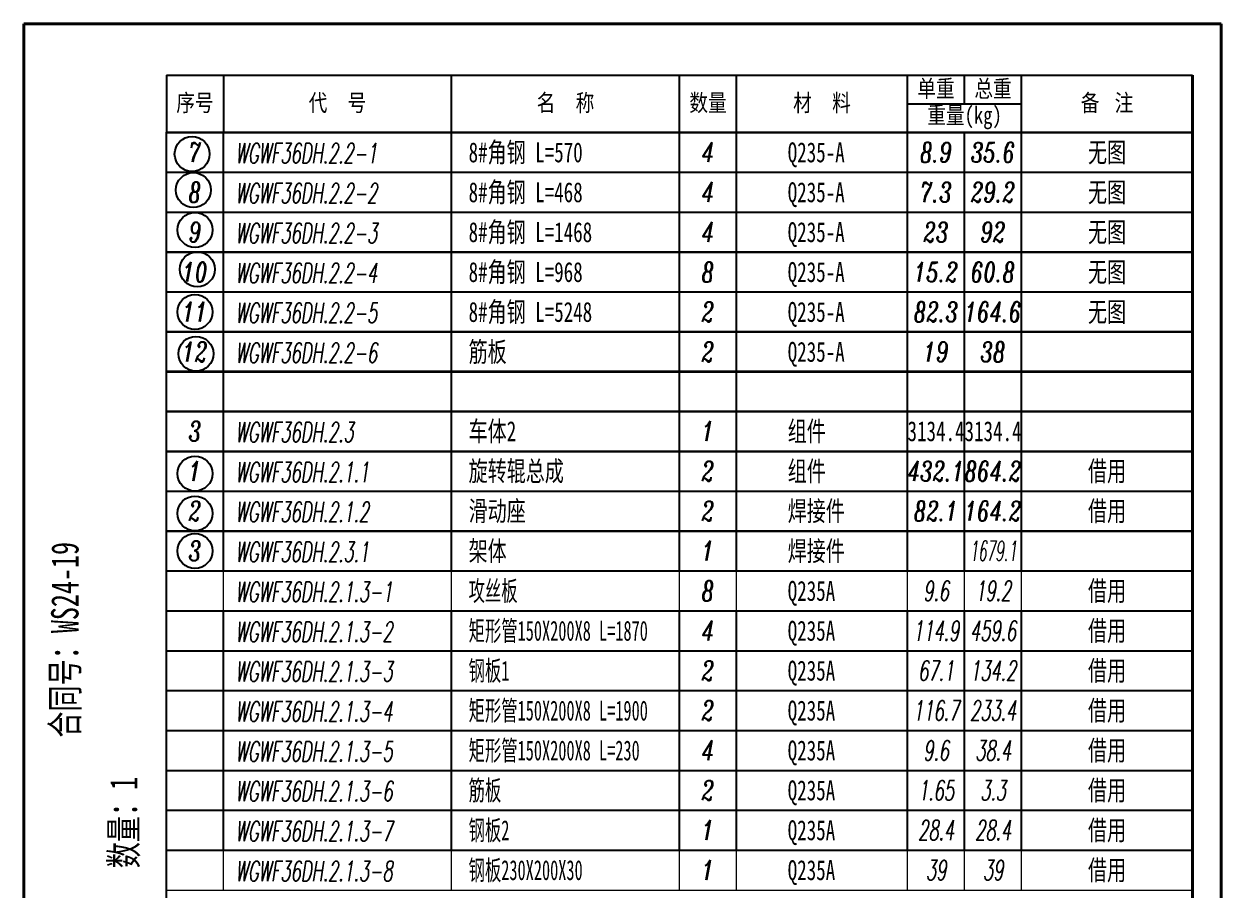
# Model space of a CAD drawing. Header units: millimetres. Extents: x 41246 to 169465, y -141938 to 36614.
# Drawn here: x 156849 to 162099, y -128733 to -124934 of the extents above; entities that cross this region are included whole.
import ezdxf
from ezdxf.enums import TextEntityAlignment as Align

# ---------------------------------------------------------------- set-up
doc = ezdxf.new("R2010")
doc.units = ezdxf.units.MM
doc.layers.add('$TD_AUDIT_GENERATED_(2C4)', color=7, linetype='Continuous', lineweight=40)
doc.layers.add('$TD_AUDIT_GENERATED_(6322E)', color=1, linetype='Continuous', lineweight=13)
for name, color, linetype in [('$TD_AUDIT_GENERATED_(2C5)', 4, 'Continuous'), ('$TD_AUDIT_GENERATED_(2C6)', 3, 'Continuous'), ('$TD_AUDIT_GENERATED_(800E)', 3, 'Continuous')]:
    doc.layers.add(name, color=color, linetype=linetype)
doc.styles.add('$TD_AUDIT_GENERATED_(2C7)', font='italic.shx', dxfattribs={"width": 0.7})
doc.styles.add('$TD_AUDIT_GENERATED_(2C8)', font='', dxfattribs={"width": 0.7})
doc.styles.get("Standard").update_dxf_attribs({"font": '', "width": 0.8})
doc.styles.get('$TD_AUDIT_GENERATED_(2C8)').set_extended_font_data('SimSun')
doc.styles.get('Standard').set_extended_font_data('SimSun')

# ---------------------------------------------------------------- blocks, each defined once
blk = doc.blocks.new('$TD_AUDIT_GENERATED_(327E7)')
for p, q in [((0, 7), (180, 7)), ((0, 0), (0, 7)), ((10, 0), (10, 7)), ((50, 0), (50, 7)), ((90, 0), (90, 7)), ((100, 0), (100, 7)), ((130, 0), (130, 7)), ((140, 0), (140, 7)), ((150, 0), (150, 7)), ((180, 0), (180, 7)), ((0, 0), (180, 0))]:
    blk.add_line(p, q)
at = {"width": 0.7, "flags": 8}
for tag, style, p in [('1', '$TD_AUDIT_GENERATED_(2C7)', (5, 3.5)), ('4', '$TD_AUDIT_GENERATED_(2C7)', (95, 3.5)), ('6', '$TD_AUDIT_GENERATED_(2C7)', (135, 3.5)), ('7', '$TD_AUDIT_GENERATED_(2C7)', (145, 3.5)), ('8', '$TD_AUDIT_GENERATED_(2C8)', (165, 3.5))]:
    blk.add_attdef(tag, text='', height=3.5, dxfattribs=dict(at, style=style)).set_placement(p, align=Align.MIDDLE_CENTER)
at = {"color": 141, "flags": 8}
for tag, style, width, p in [('2', '$TD_AUDIT_GENERATED_(2C7)', 0.6, (13, 3.5)), ('3', '$TD_AUDIT_GENERATED_(2C8)', 0.7, (53, 3.5)), ('5', '$TD_AUDIT_GENERATED_(2C7)', 0.7, (103, 3.5))]:
    blk.add_attdef(tag, text='', height=3.5, dxfattribs=dict(at, style=style, width=width)).set_placement(p, align=Align.MIDDLE_LEFT)
blk = doc.blocks.new('$TD_AUDIT_GENERATED_(327CF)')
for p, q in [((0, 10), (180, 10)), ((0, 10), (0, 0)), ((10, 10), (10, 0)), ((50, 0), (50, 10)), ((90, 0), (90, 10)), ((100, 0), (100, 10)), ((130, 0), (130, 10)), ((140, 5), (140, 10)), ((150, 0), (150, 10)), ((180, 10), (180, 0)), ((130, 5), (150, 5)), ((0, 0), (180, 0))]:
    blk.add_line(p, q)
at = {"char_height": 3, "attachment_point": 5}
for s, insert in [('{\\f\uffbfﾬￌﾣﾤ_GB2312|b0|i0|c134|p49;\\M+5B5A5\\M+5D6D8}', (135, 7.5)), ('{\\f\uffbfﾬￌﾣﾤ_GB2312|b0|i0|c134|p49;\\M+5D7DC\\M+5D6D8}', (145, 7.5)), ('{\\f\uffbfﾬￌﾣﾤ_GB2312|b0|i0|c134|p49;\\M+5D0F2\\M+5BAC5}', (5, 5)), ('{\\f\uffbfﾬￌﾣﾤ_GB2312|b0|i0|c134|p49;\\M+5B4FA    \\M+5BAC5}', (30, 5)), ('{\\f\uffbfﾬￌﾣﾤ_GB2312|b0|i0|c134|p49;\\M+5C3FB    \\M+5B3C6}', (70, 5)), ('{\\f\uffbfﾬￌﾣﾤ_GB2312|b0|i0|c134|p49;\\M+5CAFD\\M+5C1BF}', (95, 5)), ('{\\f\uffbfﾬￌﾣﾤ_GB2312|b0|i0|c134|p49;\\M+5B2C4    \\M+5C1CF}', (115, 5)), ('{\\f\uffbfﾬￌﾣﾤ_GB2312|b0|i0|c134|p49;\\M+5B1B8   \\M+5D7A2}', (165, 5)), ('{\\f\uffbfﾬￌﾣﾤ_GB2312|b0|i0|c134|p49;\\M+5D6D8\\M+5C1BF}(kg)', (140, 2.5))]:
    blk.add_mtext(s, dxfattribs=dict(at, insert=insert))

msp = doc.modelspace()

# ---------------------------------------------------------------- linework, layer by layer
at = {"layer": '$TD_AUDIT_GENERATED_(2C4)'}
for p, q in [((162098.7, -124933.8), (156848.7, -124933.8)), ((156848.7, -124933.8), (156848.7, -132358.8)), ((162098.7, -124933.8), (162098.7, -132358.8)), ((162098.7, -124933.8), (162098.7, -132358.8)), ((162098.7, -124933.8), (162098.7, -132358.8)), ((161973.7, -125158.8), (161973.7, -132233.8))]:
    msp.add_line(p, q, dxfattribs=at)
at = {"layer": '$TD_AUDIT_GENERATED_(2C6)'}
msp.add_line((157473.7, -130833.8), (157473.7, -125408.8), dxfattribs=at)
at = {"layer": '$TD_AUDIT_GENERATED_(800E)'}
for centre in [(157586.2, -125504.4), (157591.8, -125662.7), (157599.2, -125837.6), (157608.7, -126009.9), (157598.7, -126197.1), (157602.9, -126380.8), (157598.7, -126906.2), (157598.7, -127081.2), (157598.7, -127245.7)]:
    msp.add_circle(centre, 76.6, dxfattribs=at)

# ---------------------------------------------------------------- block references
at = {"layer": '$TD_AUDIT_GENERATED_(2C5)', "xscale": 25, "yscale": 25, "zscale": 25}
for p in [(157473.7, -125584.6), (157473.7, -125584.6), (157473.7, -125584.6), (157473.7, -125758.9), (157473.7, -125758.9), (157473.7, -125934.2), (157473.7, -125934.2), (157473.7, -126109.2), (157473.7, -126109.2), (157473.7, -126283.5), (157473.7, -126283.5), (157473.7, -126457.4), (157473.7, -126632.4), (157473.7, -126808.9), (157473.7, -126808.9), (157473.7, -126983.2), (157473.7, -126983.2), (157473.7, -127158.2), (157473.7, -127158.2), (157473.7, -127333.2), (157473.7, -127333.2)]:
    msp.add_blockref('$TD_AUDIT_GENERATED_(327E7)', p, dxfattribs=at)
at = {"layer": '$TD_AUDIT_GENERATED_(2C6)', "xscale": 25, "yscale": 25, "zscale": 25}
msp.add_blockref('$TD_AUDIT_GENERATED_(327CF)', (157473.7, -125408.8), dxfattribs=at)
at = {"layer": '$TD_AUDIT_GENERATED_(6322E)'}
ref = msp.add_blockref('$TD_AUDIT_GENERATED_(327E7)', (157473.7, -127508.2), dxfattribs=dict(at, xscale=24.99987090471146, yscale=24.99987090471146, zscale=24.99987090471146))
ref.add_attrib('2', 'WGWF36DH.2.1.3-1', dxfattribs={"layer": '0', "color": 141, "height": 87.5, "style": '$TD_AUDIT_GENERATED_(2C7)', "width": 0.6, "flags": 8}).set_placement((157776.8, -127424.9), align=Align.MIDDLE_LEFT)
ref.add_attrib('3', '攻丝板', dxfattribs={"layer": '0', "color": 141, "height": 87.5, "style": '$TD_AUDIT_GENERATED_(2C8)', "width": 0.6, "flags": 8}).set_placement((158798.7, -127420.7), align=Align.MIDDLE_LEFT)
ref.add_attrib('4', '8', dxfattribs={"layer": '0', "height": 87.5, "style": '$TD_AUDIT_GENERATED_(2C7)', "width": 0.7, "flags": 8}).set_placement((159848.7, -127420.7), align=Align.MIDDLE_CENTER)
ref.add_attrib('5', 'Q235A', dxfattribs={"layer": '0', "color": 141, "height": 87.5, "style": '$TD_AUDIT_GENERATED_(2C8)', "width": 0.7, "flags": 8}).set_placement((160198.2, -127420.7), align=Align.MIDDLE_LEFT)
ref.add_attrib('6', '9.6', dxfattribs={"layer": '0', "height": 87.5, "style": '$TD_AUDIT_GENERATED_(2C7)', "width": 0.6, "flags": 8}).set_placement((160848.7, -127420.7), align=Align.MIDDLE_CENTER)
ref.add_attrib('7', '19.2', dxfattribs={"layer": '0', "height": 87.5, "style": '$TD_AUDIT_GENERATED_(2C7)', "width": 0.6, "flags": 8}).set_placement((161098.7, -127420.7), align=Align.MIDDLE_CENTER)
ref.add_attrib('8', '借用', dxfattribs={"layer": '0', "height": 87.5, "style": '$TD_AUDIT_GENERATED_(2C8)', "width": 0.7, "flags": 8}).set_placement((161598.7, -127420.7), align=Align.MIDDLE_CENTER)
ref = msp.add_blockref('$TD_AUDIT_GENERATED_(327E7)', (157473.7, -128733.2), dxfattribs=dict(at, xscale=24.99987090471146, yscale=24.99987090471146, zscale=24.99987090471146))
ref.add_attrib('2', 'WGWF36DH.2.1.3-8', dxfattribs={"layer": '0', "color": 141, "height": 87.5, "style": '$TD_AUDIT_GENERATED_(2C7)', "width": 0.6, "flags": 8}).set_placement((157776.8, -128649.9), align=Align.MIDDLE_LEFT)
ref.add_attrib('3', '钢板230X200X30', dxfattribs={"layer": '0', "color": 141, "height": 87.5, "style": '$TD_AUDIT_GENERATED_(2C8)', "width": 0.6, "flags": 8}).set_placement((158798.7, -128645.7), align=Align.MIDDLE_LEFT)
ref.add_attrib('4', '1', dxfattribs={"layer": '0', "height": 87.5, "style": '$TD_AUDIT_GENERATED_(2C7)', "width": 0.7, "flags": 8}).set_placement((159848.7, -128645.7), align=Align.MIDDLE_CENTER)
ref.add_attrib('5', 'Q235A', dxfattribs={"layer": '0', "color": 141, "height": 87.5, "style": '$TD_AUDIT_GENERATED_(2C8)', "width": 0.7, "flags": 8}).set_placement((160198.2, -128645.7), align=Align.MIDDLE_LEFT)
ref.add_attrib('6', '39', dxfattribs={"layer": '0', "height": 87.5, "style": '$TD_AUDIT_GENERATED_(2C7)', "width": 0.6, "flags": 8}).set_placement((160848.7, -128645.7), align=Align.MIDDLE_CENTER)
ref.add_attrib('7', '39', dxfattribs={"layer": '0', "height": 87.5, "style": '$TD_AUDIT_GENERATED_(2C7)', "width": 0.6, "flags": 8}).set_placement((161098.7, -128645.7), align=Align.MIDDLE_CENTER)
ref.add_attrib('8', '借用', dxfattribs={"layer": '0', "height": 87.5, "style": '$TD_AUDIT_GENERATED_(2C8)', "width": 0.7, "flags": 8}).set_placement((161598.7, -128645.7), align=Align.MIDDLE_CENTER)
at = {"layer": '$TD_AUDIT_GENERATED_(800E)'}
ref = msp.add_blockref('$TD_AUDIT_GENERATED_(327E7)', (157473.7, -125584.6), dxfattribs=dict(at, xscale=24.99999943739399, yscale=24.99999943739399, zscale=24.99999943739399))
ref.add_attrib('1', '7', dxfattribs={"layer": '0', "height": 87.5, "style": '$TD_AUDIT_GENERATED_(2C7)', "width": 0.7, "flags": 8}).set_placement((157598.7, -125497.1), align=Align.MIDDLE_CENTER)
ref.add_attrib('2', 'WGWF36DH.2.2-1', dxfattribs={"layer": '0', "color": 141, "height": 87.5, "style": '$TD_AUDIT_GENERATED_(2C7)', "width": 0.6, "flags": 8}).set_placement((157776.8, -125501.3), align=Align.MIDDLE_LEFT)
ref.add_attrib('3', '8#角钢 L=570', dxfattribs={"layer": '0', "color": 141, "height": 87.5, "style": '$TD_AUDIT_GENERATED_(2C8)', "width": 0.7, "flags": 8}).set_placement((158798.7, -125497.1), align=Align.MIDDLE_LEFT)
ref.add_attrib('4', '4', dxfattribs={"layer": '0', "height": 87.5, "style": '$TD_AUDIT_GENERATED_(2C7)', "width": 0.7, "flags": 8}).set_placement((159848.7, -125497.1), align=Align.MIDDLE_CENTER)
ref.add_attrib('5', 'Q235-A', dxfattribs={"layer": '0', "color": 141, "height": 87.5, "style": '$TD_AUDIT_GENERATED_(2C8)', "width": 0.7, "flags": 8}).set_placement((160198.2, -125497.1), align=Align.MIDDLE_LEFT)
ref.add_attrib('6', '8.9', dxfattribs={"layer": '0', "height": 87.5, "style": '$TD_AUDIT_GENERATED_(2C7)', "width": 0.7, "flags": 8}).set_placement((160848.7, -125497.1), align=Align.MIDDLE_CENTER)
ref.add_attrib('7', '35.6', dxfattribs={"layer": '0', "height": 87.5, "style": '$TD_AUDIT_GENERATED_(2C7)', "width": 0.7, "flags": 8}).set_placement((161098.7, -125497.1), align=Align.MIDDLE_CENTER)
ref.add_attrib('8', '无图', dxfattribs={"layer": '0', "height": 87.5, "style": '$TD_AUDIT_GENERATED_(2C8)', "width": 0.7, "flags": 8}).set_placement((161598.7, -125497.1), align=Align.MIDDLE_CENTER)
ref = msp.add_blockref('$TD_AUDIT_GENERATED_(327E7)', (157473.7, -125759.6), dxfattribs=dict(at, xscale=24.99999943739399, yscale=24.99999943739399, zscale=24.99999943739399))
ref.add_attrib('1', '8', dxfattribs={"layer": '0', "height": 87.5, "style": '$TD_AUDIT_GENERATED_(2C7)', "width": 0.7, "flags": 8}).set_placement((157598.7, -125672.1), align=Align.MIDDLE_CENTER)
ref.add_attrib('2', 'WGWF36DH.2.2-2', dxfattribs={"layer": '0', "color": 141, "height": 87.5, "style": '$TD_AUDIT_GENERATED_(2C7)', "width": 0.6, "flags": 8}).set_placement((157776.8, -125676.3), align=Align.MIDDLE_LEFT)
ref.add_attrib('3', '8#角钢 L=468', dxfattribs={"layer": '0', "color": 141, "height": 87.5, "style": '$TD_AUDIT_GENERATED_(2C8)', "width": 0.7, "flags": 8}).set_placement((158798.7, -125672.1), align=Align.MIDDLE_LEFT)
ref.add_attrib('4', '4', dxfattribs={"layer": '0', "height": 87.5, "style": '$TD_AUDIT_GENERATED_(2C7)', "width": 0.7, "flags": 8}).set_placement((159848.7, -125672.1), align=Align.MIDDLE_CENTER)
ref.add_attrib('5', 'Q235-A', dxfattribs={"layer": '0', "color": 141, "height": 87.5, "style": '$TD_AUDIT_GENERATED_(2C8)', "width": 0.7, "flags": 8}).set_placement((160198.2, -125672.1), align=Align.MIDDLE_LEFT)
ref.add_attrib('6', '7.3', dxfattribs={"layer": '0', "height": 87.5, "style": '$TD_AUDIT_GENERATED_(2C7)', "width": 0.7, "flags": 8}).set_placement((160848.7, -125672.1), align=Align.MIDDLE_CENTER)
ref.add_attrib('7', '29.2', dxfattribs={"layer": '0', "height": 87.5, "style": '$TD_AUDIT_GENERATED_(2C7)', "width": 0.7, "flags": 8}).set_placement((161098.7, -125672.1), align=Align.MIDDLE_CENTER)
ref.add_attrib('8', '无图', dxfattribs={"layer": '0', "height": 87.5, "style": '$TD_AUDIT_GENERATED_(2C8)', "width": 0.7, "flags": 8}).set_placement((161598.7, -125672.1), align=Align.MIDDLE_CENTER)
ref = msp.add_blockref('$TD_AUDIT_GENERATED_(327E7)', (157473.7, -125934.6), dxfattribs=dict(at, xscale=24.99999943739399, yscale=24.99999943739399, zscale=24.99999943739399))
ref.add_attrib('1', '9', dxfattribs={"layer": '0', "height": 87.5, "style": '$TD_AUDIT_GENERATED_(2C7)', "width": 0.7, "flags": 8}).set_placement((157598.7, -125847.1), align=Align.MIDDLE_CENTER)
ref.add_attrib('2', 'WGWF36DH.2.2-3', dxfattribs={"layer": '0', "color": 141, "height": 87.5, "style": '$TD_AUDIT_GENERATED_(2C7)', "width": 0.6, "flags": 8}).set_placement((157776.8, -125851.3), align=Align.MIDDLE_LEFT)
ref.add_attrib('3', '8#角钢 L=1468', dxfattribs={"layer": '0', "color": 141, "height": 87.5, "style": '$TD_AUDIT_GENERATED_(2C8)', "width": 0.7, "flags": 8}).set_placement((158798.7, -125847.1), align=Align.MIDDLE_LEFT)
ref.add_attrib('4', '4', dxfattribs={"layer": '0', "height": 87.5, "style": '$TD_AUDIT_GENERATED_(2C7)', "width": 0.7, "flags": 8}).set_placement((159848.7, -125847.1), align=Align.MIDDLE_CENTER)
ref.add_attrib('5', 'Q235-A', dxfattribs={"layer": '0', "color": 141, "height": 87.5, "style": '$TD_AUDIT_GENERATED_(2C8)', "width": 0.7, "flags": 8}).set_placement((160198.2, -125847.1), align=Align.MIDDLE_LEFT)
ref.add_attrib('6', '23', dxfattribs={"layer": '0', "height": 87.5, "style": '$TD_AUDIT_GENERATED_(2C7)', "width": 0.7, "flags": 8}).set_placement((160848.7, -125847.1), align=Align.MIDDLE_CENTER)
ref.add_attrib('7', '92', dxfattribs={"layer": '0', "height": 87.5, "style": '$TD_AUDIT_GENERATED_(2C7)', "width": 0.7, "flags": 8}).set_placement((161098.7, -125847.1), align=Align.MIDDLE_CENTER)
ref.add_attrib('8', '无图', dxfattribs={"layer": '0', "height": 87.5, "style": '$TD_AUDIT_GENERATED_(2C8)', "width": 0.7, "flags": 8}).set_placement((161598.7, -125847.1), align=Align.MIDDLE_CENTER)
ref = msp.add_blockref('$TD_AUDIT_GENERATED_(327E7)', (157473.7, -126109.6), dxfattribs=dict(at, xscale=24.99999943739399, yscale=24.99999943739399, zscale=24.99999943739399))
ref.add_attrib('1', '10', dxfattribs={"layer": '0', "height": 87.5, "style": '$TD_AUDIT_GENERATED_(2C7)', "width": 0.7, "flags": 8}).set_placement((157598.7, -126022.1), align=Align.MIDDLE_CENTER)
ref.add_attrib('2', 'WGWF36DH.2.2-4', dxfattribs={"layer": '0', "color": 141, "height": 87.5, "style": '$TD_AUDIT_GENERATED_(2C7)', "width": 0.6, "flags": 8}).set_placement((157776.8, -126026.3), align=Align.MIDDLE_LEFT)
ref.add_attrib('3', '8#角钢 L=968', dxfattribs={"layer": '0', "color": 141, "height": 87.5, "style": '$TD_AUDIT_GENERATED_(2C8)', "width": 0.7, "flags": 8}).set_placement((158798.7, -126022.1), align=Align.MIDDLE_LEFT)
ref.add_attrib('4', '8', dxfattribs={"layer": '0', "height": 87.5, "style": '$TD_AUDIT_GENERATED_(2C7)', "width": 0.7, "flags": 8}).set_placement((159848.7, -126022.1), align=Align.MIDDLE_CENTER)
ref.add_attrib('5', 'Q235-A', dxfattribs={"layer": '0', "color": 141, "height": 87.5, "style": '$TD_AUDIT_GENERATED_(2C8)', "width": 0.7, "flags": 8}).set_placement((160198.2, -126022.1), align=Align.MIDDLE_LEFT)
ref.add_attrib('6', '15.2', dxfattribs={"layer": '0', "height": 87.5, "style": '$TD_AUDIT_GENERATED_(2C7)', "width": 0.7, "flags": 8}).set_placement((160848.7, -126022.1), align=Align.MIDDLE_CENTER)
ref.add_attrib('7', '60.8', dxfattribs={"layer": '0', "height": 87.5, "style": '$TD_AUDIT_GENERATED_(2C7)', "width": 0.7, "flags": 8}).set_placement((161098.7, -126022.1), align=Align.MIDDLE_CENTER)
ref.add_attrib('8', '无图', dxfattribs={"layer": '0', "height": 87.5, "style": '$TD_AUDIT_GENERATED_(2C8)', "width": 0.7, "flags": 8}).set_placement((161598.7, -126022.1), align=Align.MIDDLE_CENTER)
ref = msp.add_blockref('$TD_AUDIT_GENERATED_(327E7)', (157473.7, -126284.6), dxfattribs=dict(at, xscale=24.99999943739399, yscale=24.99999943739399, zscale=24.99999943739399))
ref.add_attrib('1', '11', dxfattribs={"layer": '0', "height": 87.5, "style": '$TD_AUDIT_GENERATED_(2C7)', "width": 0.7, "flags": 8}).set_placement((157598.7, -126197.1), align=Align.MIDDLE_CENTER)
ref.add_attrib('2', 'WGWF36DH.2.2-5', dxfattribs={"layer": '0', "color": 141, "height": 87.5, "style": '$TD_AUDIT_GENERATED_(2C7)', "width": 0.6, "flags": 8}).set_placement((157776.8, -126201.3), align=Align.MIDDLE_LEFT)
ref.add_attrib('3', '8#角钢 L=5248', dxfattribs={"layer": '0', "color": 141, "height": 87.5, "style": '$TD_AUDIT_GENERATED_(2C8)', "width": 0.7, "flags": 8}).set_placement((158798.7, -126197.1), align=Align.MIDDLE_LEFT)
ref.add_attrib('4', '2', dxfattribs={"layer": '0', "height": 87.5, "style": '$TD_AUDIT_GENERATED_(2C7)', "width": 0.7, "flags": 8}).set_placement((159848.7, -126197.1), align=Align.MIDDLE_CENTER)
ref.add_attrib('5', 'Q235-A', dxfattribs={"layer": '0', "color": 141, "height": 87.5, "style": '$TD_AUDIT_GENERATED_(2C8)', "width": 0.7, "flags": 8}).set_placement((160198.2, -126197.1), align=Align.MIDDLE_LEFT)
ref.add_attrib('6', '82.3', dxfattribs={"layer": '0', "height": 87.5, "style": '$TD_AUDIT_GENERATED_(2C7)', "width": 0.7, "flags": 8}).set_placement((160848.7, -126197.1), align=Align.MIDDLE_CENTER)
ref.add_attrib('7', '164.6', dxfattribs={"layer": '0', "height": 87.5, "style": '$TD_AUDIT_GENERATED_(2C7)', "width": 0.7, "flags": 8}).set_placement((161098.7, -126197.1), align=Align.MIDDLE_CENTER)
ref.add_attrib('8', '无图', dxfattribs={"layer": '0', "height": 87.5, "style": '$TD_AUDIT_GENERATED_(2C8)', "width": 0.7, "flags": 8}).set_placement((161598.7, -126197.1), align=Align.MIDDLE_CENTER)
ref = msp.add_blockref('$TD_AUDIT_GENERATED_(327E7)', (157473.7, -126459.6), dxfattribs=dict(at, xscale=24.99999943739399, yscale=24.99999943739399, zscale=24.99999943739399))
ref.add_attrib('1', '12', dxfattribs={"layer": '0', "height": 87.5, "style": '$TD_AUDIT_GENERATED_(2C7)', "width": 0.7, "flags": 8}).set_placement((157598.7, -126372.1), align=Align.MIDDLE_CENTER)
ref.add_attrib('2', 'WGWF36DH.2.2-6', dxfattribs={"layer": '0', "color": 141, "height": 87.5, "style": '$TD_AUDIT_GENERATED_(2C7)', "width": 0.6, "flags": 8}).set_placement((157776.8, -126376.3), align=Align.MIDDLE_LEFT)
ref.add_attrib('3', '筋板', dxfattribs={"layer": '0', "color": 141, "height": 87.5, "style": '$TD_AUDIT_GENERATED_(2C8)', "width": 0.7, "flags": 8}).set_placement((158798.7, -126372.1), align=Align.MIDDLE_LEFT)
ref.add_attrib('4', '2', dxfattribs={"layer": '0', "height": 87.5, "style": '$TD_AUDIT_GENERATED_(2C7)', "width": 0.7, "flags": 8}).set_placement((159848.7, -126372.1), align=Align.MIDDLE_CENTER)
ref.add_attrib('5', 'Q235-A', dxfattribs={"layer": '0', "color": 141, "height": 87.5, "style": '$TD_AUDIT_GENERATED_(2C8)', "width": 0.7, "flags": 8}).set_placement((160198.2, -126372.1), align=Align.MIDDLE_LEFT)
ref.add_attrib('6', '19', dxfattribs={"layer": '0', "height": 87.5, "style": '$TD_AUDIT_GENERATED_(2C7)', "width": 0.7, "flags": 8}).set_placement((160848.7, -126372.1), align=Align.MIDDLE_CENTER)
ref.add_attrib('7', '38', dxfattribs={"layer": '0', "height": 87.5, "style": '$TD_AUDIT_GENERATED_(2C7)', "width": 0.7, "flags": 8}).set_placement((161098.7, -126372.1), align=Align.MIDDLE_CENTER)
ref = msp.add_blockref('$TD_AUDIT_GENERATED_(327E7)', (157473.7, -126807.8), dxfattribs=dict(at, xscale=24.99999992873444, yscale=24.99999992873444, zscale=24.99999992873444))
ref.add_attrib('1', '3', dxfattribs={"layer": '0', "height": 87.5, "style": '$TD_AUDIT_GENERATED_(2C7)', "width": 0.7, "flags": 8}).set_placement((157598.7, -126720.3), align=Align.MIDDLE_CENTER)
ref.add_attrib('2', 'WGWF36DH.2.3', dxfattribs={"layer": '0', "color": 141, "height": 87.5, "style": '$TD_AUDIT_GENERATED_(2C7)', "width": 0.6, "flags": 8}).set_placement((157776.8, -126724.5), align=Align.MIDDLE_LEFT)
ref.add_attrib('3', '车体2', dxfattribs={"layer": '0', "color": 141, "height": 87.5, "style": '$TD_AUDIT_GENERATED_(2C8)', "width": 0.7, "flags": 8}).set_placement((158798.7, -126720.3), align=Align.MIDDLE_LEFT)
ref.add_attrib('4', '1', dxfattribs={"layer": '0', "height": 87.5, "style": '$TD_AUDIT_GENERATED_(2C7)', "width": 0.7, "flags": 8}).set_placement((159848.7, -126720.3), align=Align.MIDDLE_CENTER)
ref.add_attrib('5', '组件', dxfattribs={"layer": '0', "color": 141, "height": 87.5, "style": '$TD_AUDIT_GENERATED_(2C8)', "width": 0.7, "flags": 8}).set_placement((160198.3, -126720.3), align=Align.MIDDLE_LEFT)
ref.add_attrib('6', '3134.4', dxfattribs={"layer": '0', "height": 87.5, "style": '$TD_AUDIT_GENERATED_(2C8)', "width": 0.7, "flags": 8}).set_placement((160848.7, -126720.3), align=Align.MIDDLE_CENTER)
ref.add_attrib('7', '3134.4', dxfattribs={"layer": '0', "height": 87.5, "style": '$TD_AUDIT_GENERATED_(2C8)', "width": 0.7, "flags": 8}).set_placement((161098.7, -126720.3), align=Align.MIDDLE_CENTER)
ref = msp.add_blockref('$TD_AUDIT_GENERATED_(327E7)', (157473.7, -126982.8), dxfattribs=dict(at, xscale=24.99999992873448, yscale=24.99999992873448, zscale=24.99999992873448))
ref.add_attrib('1', '1', dxfattribs={"layer": '0', "height": 87.5, "style": '$TD_AUDIT_GENERATED_(2C7)', "width": 0.7, "flags": 8}).set_placement((157598.7, -126895.3), align=Align.MIDDLE_CENTER)
ref.add_attrib('2', 'WGWF36DH.2.1.1', dxfattribs={"layer": '0', "color": 141, "height": 87.5, "style": '$TD_AUDIT_GENERATED_(2C7)', "width": 0.6, "flags": 8}).set_placement((157776.8, -126899.5), align=Align.MIDDLE_LEFT)
ref.add_attrib('3', '旋转辊总成', dxfattribs={"layer": '0', "color": 141, "height": 87.5, "style": '$TD_AUDIT_GENERATED_(2C8)', "width": 0.7, "flags": 8}).set_placement((158798.7, -126895.3), align=Align.MIDDLE_LEFT)
ref.add_attrib('4', '2', dxfattribs={"layer": '0', "height": 87.5, "style": '$TD_AUDIT_GENERATED_(2C7)', "width": 0.7, "flags": 8}).set_placement((159848.7, -126895.3), align=Align.MIDDLE_CENTER)
ref.add_attrib('5', '组件', dxfattribs={"layer": '0', "color": 141, "height": 87.5, "style": '$TD_AUDIT_GENERATED_(2C8)', "width": 0.7, "flags": 8}).set_placement((160198.3, -126895.3), align=Align.MIDDLE_LEFT)
ref.add_attrib('6', '432.1', dxfattribs={"layer": '0', "height": 87.5, "style": '$TD_AUDIT_GENERATED_(2C7)', "width": 0.7, "flags": 8}).set_placement((160848.7, -126895.3), align=Align.MIDDLE_CENTER)
ref.add_attrib('7', '864.2', dxfattribs={"layer": '0', "height": 87.5, "style": '$TD_AUDIT_GENERATED_(2C7)', "width": 0.7, "flags": 8}).set_placement((161098.7, -126895.3), align=Align.MIDDLE_CENTER)
ref.add_attrib('8', '借用', dxfattribs={"layer": '0', "height": 87.5, "style": '$TD_AUDIT_GENERATED_(2C8)', "width": 0.7, "flags": 8}).set_placement((161598.7, -126895.3), align=Align.MIDDLE_CENTER)
ref = msp.add_blockref('$TD_AUDIT_GENERATED_(327E7)', (157473.7, -127157.8), dxfattribs=dict(at, xscale=24.99999992873448, yscale=24.99999992873448, zscale=24.99999992873448))
ref.add_attrib('1', '2', dxfattribs={"layer": '0', "height": 87.5, "style": '$TD_AUDIT_GENERATED_(2C7)', "width": 0.7, "flags": 8}).set_placement((157598.7, -127070.3), align=Align.MIDDLE_CENTER)
ref.add_attrib('2', 'WGWF36DH.2.1.2', dxfattribs={"layer": '0', "color": 141, "height": 87.5, "style": '$TD_AUDIT_GENERATED_(2C7)', "width": 0.6, "flags": 8}).set_placement((157776.8, -127074.5), align=Align.MIDDLE_LEFT)
ref.add_attrib('3', '滑动座', dxfattribs={"layer": '0', "color": 141, "height": 87.5, "style": '$TD_AUDIT_GENERATED_(2C8)', "width": 0.7, "flags": 8}).set_placement((158798.7, -127070.3), align=Align.MIDDLE_LEFT)
ref.add_attrib('4', '2', dxfattribs={"layer": '0', "height": 87.5, "style": '$TD_AUDIT_GENERATED_(2C7)', "width": 0.7, "flags": 8}).set_placement((159848.7, -127070.3), align=Align.MIDDLE_CENTER)
ref.add_attrib('5', '焊接件', dxfattribs={"layer": '0', "color": 141, "height": 87.5, "style": '$TD_AUDIT_GENERATED_(2C8)', "width": 0.7, "flags": 8}).set_placement((160198.3, -127070.3), align=Align.MIDDLE_LEFT)
ref.add_attrib('6', '82.1', dxfattribs={"layer": '0', "height": 87.5, "style": '$TD_AUDIT_GENERATED_(2C7)', "width": 0.7, "flags": 8}).set_placement((160848.7, -127070.3), align=Align.MIDDLE_CENTER)
ref.add_attrib('7', '164.2', dxfattribs={"layer": '0', "height": 87.5, "style": '$TD_AUDIT_GENERATED_(2C7)', "width": 0.7, "flags": 8}).set_placement((161098.7, -127070.3), align=Align.MIDDLE_CENTER)
ref.add_attrib('8', '借用', dxfattribs={"layer": '0', "height": 87.5, "style": '$TD_AUDIT_GENERATED_(2C8)', "width": 0.7, "flags": 8}).set_placement((161598.7, -127070.3), align=Align.MIDDLE_CENTER)
ref = msp.add_blockref('$TD_AUDIT_GENERATED_(327E7)', (157473.7, -127333.2), dxfattribs=dict(at, xscale=24.99999992873448, yscale=24.99999992873448, zscale=24.99999992873448))
ref.add_attrib('1', '3', dxfattribs={"layer": '0', "height": 87.5, "style": '$TD_AUDIT_GENERATED_(2C7)', "width": 0.7, "flags": 8}).set_placement((157598.7, -127245.7), align=Align.MIDDLE_CENTER)
ref.add_attrib('2', 'WGWF36DH.2.3.1', dxfattribs={"layer": '0', "color": 141, "height": 87.5, "style": '$TD_AUDIT_GENERATED_(2C7)', "width": 0.6, "flags": 8}).set_placement((157776.8, -127249.9), align=Align.MIDDLE_LEFT)
ref.add_attrib('3', '架体', dxfattribs={"layer": '0', "color": 141, "height": 87.5, "style": '$TD_AUDIT_GENERATED_(2C8)', "width": 0.7, "flags": 8}).set_placement((158798.7, -127245.7), align=Align.MIDDLE_LEFT)
ref.add_attrib('4', '1', dxfattribs={"layer": '0', "height": 87.5, "style": '$TD_AUDIT_GENERATED_(2C7)', "width": 0.7, "flags": 8}).set_placement((159848.7, -127245.7), align=Align.MIDDLE_CENTER)
ref.add_attrib('5', '焊接件', dxfattribs={"layer": '0', "color": 141, "height": 87.5, "style": '$TD_AUDIT_GENERATED_(2C8)', "width": 0.7, "flags": 8}).set_placement((160198.2, -127245.7), align=Align.MIDDLE_LEFT)
ref.add_attrib('7', '1679.1', dxfattribs={"layer": '0', "height": 87.5, "style": '$TD_AUDIT_GENERATED_(2C7)', "width": 0.5, "flags": 8}).set_placement((161098.7, -127245.7), align=Align.MIDDLE_CENTER)
ref = msp.add_blockref('$TD_AUDIT_GENERATED_(327E7)', (157473.7, -127683.2), dxfattribs=dict(at, xscale=24.99987090471146, yscale=24.99987090471146, zscale=24.99987090471146))
ref.add_attrib('2', 'WGWF36DH.2.1.3-2', dxfattribs={"layer": '0', "color": 141, "height": 87.5, "style": '$TD_AUDIT_GENERATED_(2C7)', "width": 0.6, "flags": 8}).set_placement((157776.8, -127599.9), align=Align.MIDDLE_LEFT)
ref.add_attrib('3', '矩形管150X200X8 L=1870', dxfattribs={"layer": '0', "color": 141, "height": 87.5, "style": '$TD_AUDIT_GENERATED_(2C8)', "width": 0.6, "flags": 8}).set_placement((158798.7, -127595.7), align=Align.MIDDLE_LEFT)
ref.add_attrib('4', '4', dxfattribs={"layer": '0', "height": 87.5, "style": '$TD_AUDIT_GENERATED_(2C7)', "width": 0.7, "flags": 8}).set_placement((159848.7, -127595.7), align=Align.MIDDLE_CENTER)
ref.add_attrib('5', 'Q235A', dxfattribs={"layer": '0', "color": 141, "height": 87.5, "style": '$TD_AUDIT_GENERATED_(2C8)', "width": 0.7, "flags": 8}).set_placement((160198.2, -127595.7), align=Align.MIDDLE_LEFT)
ref.add_attrib('6', '114.9', dxfattribs={"layer": '0', "height": 87.5, "style": '$TD_AUDIT_GENERATED_(2C7)', "width": 0.6, "flags": 8}).set_placement((160848.7, -127595.7), align=Align.MIDDLE_CENTER)
ref.add_attrib('7', '459.6', dxfattribs={"layer": '0', "height": 87.5, "style": '$TD_AUDIT_GENERATED_(2C7)', "width": 0.6, "flags": 8}).set_placement((161098.7, -127595.7), align=Align.MIDDLE_CENTER)
ref.add_attrib('8', '借用', dxfattribs={"layer": '0', "height": 87.5, "style": '$TD_AUDIT_GENERATED_(2C8)', "width": 0.7, "flags": 8}).set_placement((161598.7, -127595.7), align=Align.MIDDLE_CENTER)
ref = msp.add_blockref('$TD_AUDIT_GENERATED_(327E7)', (157473.7, -127858.2), dxfattribs=dict(at, xscale=24.99987090471146, yscale=24.99987090471146, zscale=24.99987090471146))
ref.add_attrib('2', 'WGWF36DH.2.1.3-3', dxfattribs={"layer": '0', "color": 141, "height": 87.5, "style": '$TD_AUDIT_GENERATED_(2C7)', "width": 0.6, "flags": 8}).set_placement((157776.8, -127774.9), align=Align.MIDDLE_LEFT)
ref.add_attrib('3', '钢板1', dxfattribs={"layer": '0', "color": 141, "height": 87.5, "style": '$TD_AUDIT_GENERATED_(2C8)', "width": 0.6, "flags": 8}).set_placement((158798.7, -127770.7), align=Align.MIDDLE_LEFT)
ref.add_attrib('4', '2', dxfattribs={"layer": '0', "height": 87.5, "style": '$TD_AUDIT_GENERATED_(2C7)', "width": 0.7, "flags": 8}).set_placement((159848.7, -127770.7), align=Align.MIDDLE_CENTER)
ref.add_attrib('5', 'Q235A', dxfattribs={"layer": '0', "color": 141, "height": 87.5, "style": '$TD_AUDIT_GENERATED_(2C8)', "width": 0.7, "flags": 8}).set_placement((160198.2, -127770.7), align=Align.MIDDLE_LEFT)
ref.add_attrib('6', '67.1', dxfattribs={"layer": '0', "height": 87.5, "style": '$TD_AUDIT_GENERATED_(2C7)', "width": 0.6, "flags": 8}).set_placement((160848.7, -127770.7), align=Align.MIDDLE_CENTER)
ref.add_attrib('7', '134.2', dxfattribs={"layer": '0', "height": 87.5, "style": '$TD_AUDIT_GENERATED_(2C7)', "width": 0.6, "flags": 8}).set_placement((161098.7, -127770.7), align=Align.MIDDLE_CENTER)
ref.add_attrib('8', '借用', dxfattribs={"layer": '0', "height": 87.5, "style": '$TD_AUDIT_GENERATED_(2C8)', "width": 0.7, "flags": 8}).set_placement((161598.7, -127770.7), align=Align.MIDDLE_CENTER)
ref = msp.add_blockref('$TD_AUDIT_GENERATED_(327E7)', (157473.7, -128033.2), dxfattribs=dict(at, xscale=24.99987090471146, yscale=24.99987090471146, zscale=24.99987090471146))
ref.add_attrib('2', 'WGWF36DH.2.1.3-4', dxfattribs={"layer": '0', "color": 141, "height": 87.5, "style": '$TD_AUDIT_GENERATED_(2C7)', "width": 0.6, "flags": 8}).set_placement((157776.8, -127949.9), align=Align.MIDDLE_LEFT)
ref.add_attrib('3', '矩形管150X200X8 L=1900', dxfattribs={"layer": '0', "color": 141, "height": 87.5, "style": '$TD_AUDIT_GENERATED_(2C8)', "width": 0.6, "flags": 8}).set_placement((158798.7, -127945.7), align=Align.MIDDLE_LEFT)
ref.add_attrib('4', '2', dxfattribs={"layer": '0', "height": 87.5, "style": '$TD_AUDIT_GENERATED_(2C7)', "width": 0.7, "flags": 8}).set_placement((159848.7, -127945.7), align=Align.MIDDLE_CENTER)
ref.add_attrib('5', 'Q235A', dxfattribs={"layer": '0', "color": 141, "height": 87.5, "style": '$TD_AUDIT_GENERATED_(2C8)', "width": 0.7, "flags": 8}).set_placement((160198.2, -127945.7), align=Align.MIDDLE_LEFT)
ref.add_attrib('6', '116.7', dxfattribs={"layer": '0', "height": 87.5, "style": '$TD_AUDIT_GENERATED_(2C7)', "width": 0.6, "flags": 8}).set_placement((160848.7, -127945.7), align=Align.MIDDLE_CENTER)
ref.add_attrib('7', '233.4', dxfattribs={"layer": '0', "height": 87.5, "style": '$TD_AUDIT_GENERATED_(2C7)', "width": 0.6, "flags": 8}).set_placement((161098.7, -127945.7), align=Align.MIDDLE_CENTER)
ref.add_attrib('8', '借用', dxfattribs={"layer": '0', "height": 87.5, "style": '$TD_AUDIT_GENERATED_(2C8)', "width": 0.7, "flags": 8}).set_placement((161598.7, -127945.7), align=Align.MIDDLE_CENTER)
ref = msp.add_blockref('$TD_AUDIT_GENERATED_(327E7)', (157473.7, -128208.2), dxfattribs=dict(at, xscale=24.99987090471146, yscale=24.99987090471146, zscale=24.99987090471146))
ref.add_attrib('2', 'WGWF36DH.2.1.3-5', dxfattribs={"layer": '0', "color": 141, "height": 87.5, "style": '$TD_AUDIT_GENERATED_(2C7)', "width": 0.6, "flags": 8}).set_placement((157776.8, -128124.9), align=Align.MIDDLE_LEFT)
ref.add_attrib('3', '矩形管150X200X8 L=230', dxfattribs={"layer": '0', "color": 141, "height": 87.5, "style": '$TD_AUDIT_GENERATED_(2C8)', "width": 0.6, "flags": 8}).set_placement((158798.7, -128120.7), align=Align.MIDDLE_LEFT)
ref.add_attrib('4', '4', dxfattribs={"layer": '0', "height": 87.5, "style": '$TD_AUDIT_GENERATED_(2C7)', "width": 0.7, "flags": 8}).set_placement((159848.7, -128120.7), align=Align.MIDDLE_CENTER)
ref.add_attrib('5', 'Q235A', dxfattribs={"layer": '0', "color": 141, "height": 87.5, "style": '$TD_AUDIT_GENERATED_(2C8)', "width": 0.7, "flags": 8}).set_placement((160198.2, -128120.7), align=Align.MIDDLE_LEFT)
ref.add_attrib('6', '9.6', dxfattribs={"layer": '0', "height": 87.5, "style": '$TD_AUDIT_GENERATED_(2C7)', "width": 0.6, "flags": 8}).set_placement((160848.7, -128120.7), align=Align.MIDDLE_CENTER)
ref.add_attrib('7', '38.4', dxfattribs={"layer": '0', "height": 87.5, "style": '$TD_AUDIT_GENERATED_(2C7)', "width": 0.6, "flags": 8}).set_placement((161098.7, -128120.7), align=Align.MIDDLE_CENTER)
ref.add_attrib('8', '借用', dxfattribs={"layer": '0', "height": 87.5, "style": '$TD_AUDIT_GENERATED_(2C8)', "width": 0.7, "flags": 8}).set_placement((161598.7, -128120.7), align=Align.MIDDLE_CENTER)
ref = msp.add_blockref('$TD_AUDIT_GENERATED_(327E7)', (157473.7, -128383.2), dxfattribs=dict(at, xscale=24.99987090471146, yscale=24.99987090471146, zscale=24.99987090471146))
ref.add_attrib('2', 'WGWF36DH.2.1.3-6', dxfattribs={"layer": '0', "color": 141, "height": 87.5, "style": '$TD_AUDIT_GENERATED_(2C7)', "width": 0.6, "flags": 8}).set_placement((157776.8, -128299.9), align=Align.MIDDLE_LEFT)
ref.add_attrib('3', '筋板', dxfattribs={"layer": '0', "color": 141, "height": 87.5, "style": '$TD_AUDIT_GENERATED_(2C8)', "width": 0.6, "flags": 8}).set_placement((158798.7, -128295.7), align=Align.MIDDLE_LEFT)
ref.add_attrib('4', '2', dxfattribs={"layer": '0', "height": 87.5, "style": '$TD_AUDIT_GENERATED_(2C7)', "width": 0.7, "flags": 8}).set_placement((159848.7, -128295.7), align=Align.MIDDLE_CENTER)
ref.add_attrib('5', 'Q235A', dxfattribs={"layer": '0', "color": 141, "height": 87.5, "style": '$TD_AUDIT_GENERATED_(2C8)', "width": 0.7, "flags": 8}).set_placement((160198.2, -128295.7), align=Align.MIDDLE_LEFT)
ref.add_attrib('6', '1.65', dxfattribs={"layer": '0', "height": 87.5, "style": '$TD_AUDIT_GENERATED_(2C7)', "width": 0.6, "flags": 8}).set_placement((160848.7, -128295.7), align=Align.MIDDLE_CENTER)
ref.add_attrib('7', '3.3', dxfattribs={"layer": '0', "height": 87.5, "style": '$TD_AUDIT_GENERATED_(2C7)', "width": 0.6, "flags": 8}).set_placement((161098.7, -128295.7), align=Align.MIDDLE_CENTER)
ref.add_attrib('8', '借用', dxfattribs={"layer": '0', "height": 87.5, "style": '$TD_AUDIT_GENERATED_(2C8)', "width": 0.7, "flags": 8}).set_placement((161598.7, -128295.7), align=Align.MIDDLE_CENTER)
ref = msp.add_blockref('$TD_AUDIT_GENERATED_(327E7)', (157473.7, -128558.2), dxfattribs=dict(at, xscale=24.99987090471146, yscale=24.99987090471146, zscale=24.99987090471146))
ref.add_attrib('2', 'WGWF36DH.2.1.3-7', dxfattribs={"layer": '0', "color": 141, "height": 87.5, "style": '$TD_AUDIT_GENERATED_(2C7)', "width": 0.6, "flags": 8}).set_placement((157776.8, -128474.9), align=Align.MIDDLE_LEFT)
ref.add_attrib('3', '钢板2', dxfattribs={"layer": '0', "color": 141, "height": 87.5, "style": '$TD_AUDIT_GENERATED_(2C8)', "width": 0.6, "flags": 8}).set_placement((158798.7, -128470.7), align=Align.MIDDLE_LEFT)
ref.add_attrib('4', '1', dxfattribs={"layer": '0', "height": 87.5, "style": '$TD_AUDIT_GENERATED_(2C7)', "width": 0.7, "flags": 8}).set_placement((159848.7, -128470.7), align=Align.MIDDLE_CENTER)
ref.add_attrib('5', 'Q235A', dxfattribs={"layer": '0', "color": 141, "height": 87.5, "style": '$TD_AUDIT_GENERATED_(2C8)', "width": 0.7, "flags": 8}).set_placement((160198.2, -128470.7), align=Align.MIDDLE_LEFT)
ref.add_attrib('6', '28.4', dxfattribs={"layer": '0', "height": 87.5, "style": '$TD_AUDIT_GENERATED_(2C7)', "width": 0.6, "flags": 8}).set_placement((160848.7, -128470.7), align=Align.MIDDLE_CENTER)
ref.add_attrib('7', '28.4', dxfattribs={"layer": '0', "height": 87.5, "style": '$TD_AUDIT_GENERATED_(2C7)', "width": 0.6, "flags": 8}).set_placement((161098.7, -128470.7), align=Align.MIDDLE_CENTER)
ref.add_attrib('8', '借用', dxfattribs={"layer": '0', "height": 87.5, "style": '$TD_AUDIT_GENERATED_(2C8)', "width": 0.7, "flags": 8}).set_placement((161598.7, -128470.7), align=Align.MIDDLE_CENTER)

# ---------------------------------------------------------------- texts
at = {"layer": '$TD_AUDIT_GENERATED_(2C6)', "insert": (156968, -130754.8), "char_height": 178.0779, "width": 7479.78, "attachment_point": 1, "rotation": 90, "style": '$TD_AUDIT_GENERATED_(2C8)'}
msp.add_mtext('{\\H0.6739x;\\M+5CFEE\\M+5C4BF\\M+5C3FB\\M+5B3C6\\M+5A3BA\\M+5C7FA\\M+5B8B7\\M+5B6AB\\M+5BAEA3620\\M+5B8D6\\M+5B9DC\\M+5B7C0\\M+5B8AF\\M+5C6CC\\M+5BBFA             \\M+5BACF\\M+5CDAC\\M+5BAC5\\M+5A3BAWS24-19\\P\\M+5B2BF\\M+5BCFE\\M+5C3FB\\M+5B3C6\\M+5A3BA\\M+5BAE1\\M+5CFF2\\M+5D2C6\\M+5B6AF\\M+5B3B5                 \\M+5CAFD\\M+5C1BF\\M+5A3BA1    }\\M+5A1A1\\M+5A1A1\\M+5A1A1', dxfattribs=at)

doc.saveas('drawing.dxf')
